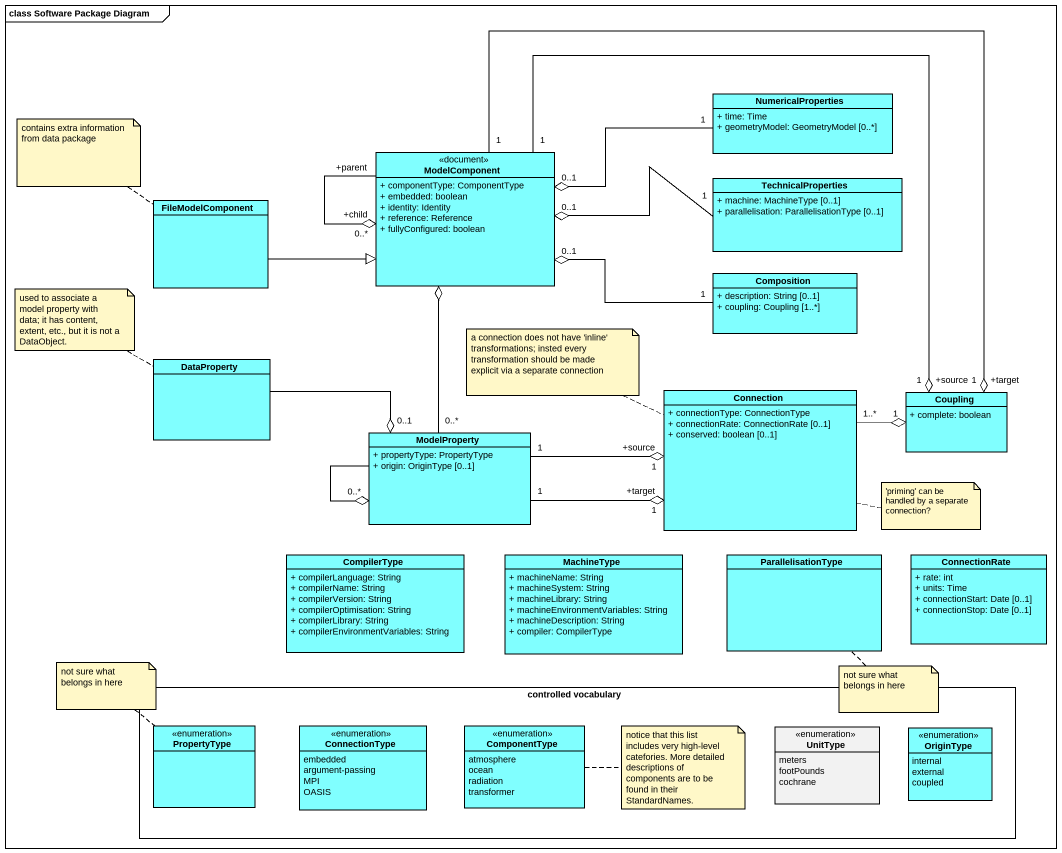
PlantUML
@startuml
mainframe class Software Package Diagram
hide circle
hide empty members
skinparam classAttributeIconSize 0
class NumericalProperties #80FFFF {
  + time: Time
  + geometryModel: GeometryModel [0..*]
}
class ModelComponent <<document>> #80FFFF {
  + componentType: ComponentType
  + embedded: boolean
  + identity: Identity
  + reference: Reference
  + fullyConfigured: boolean
}
class TechnicalProperties #80FFFF {
  + machine: MachineType [0..1]
  + parallelisation: ParallelisationType [0..1]
}
class FileModelComponent #80FFFF
class Composition #80FFFF {
  + description: String [0..1]
  + coupling: Coupling [1..*]
}
class DataProperty #80FFFF
class Connection #80FFFF {
  + connectionType: ConnectionType
  + connectionRate: ConnectionRate [0..1]
  + conserved: boolean [0..1]
}
class Coupling #80FFFF {
  + complete: boolean
}
class ModelProperty #80FFFF {
  + propertyType: PropertyType
  + origin: OriginType [0..1]
}
class CompilerType #80FFFF {
  + compilerLanguage: String
  + compilerName: String
  + compilerVersion: String
  + compilerOptimisation: String
  + compilerLibrary: String
  + compilerEnvironmentVariables: String
}
class MachineType #80FFFF {
  + machineName: String
  + machineSystem: String
  + machineLibrary: String
  + machineEnvironmentVariables: String
  + machineDescription: String
  + compiler: CompilerType
}
class ParallelisationType #80FFFF
class ConnectionRate #80FFFF {
  + rate: int
  + units: Time
  + connectionStart: Date [0..1]
  + connectionStop: Date [0..1]
}
rectangle "controlled vocabulary" as controlled_vocabulary {
  enum PropertyType #80FFFF
  enum ConnectionType #80FFFF {
    embedded
    argument-passing
    MPI
    OASIS
  }
  enum ComponentType #80FFFF {
    atmosphere
    ocean
    radiation
    transformer
  }
  enum UnitType {
    meters
    footPounds
    cochrane
  }
  enum OriginType #80FFFF {
    internal
    external
    coupled
  }
}
NumericalProperties "1" -left-o "0..1" ModelComponent
ModelComponent "+parent" --o "+child\n0..*" ModelComponent
ModelComponent "1" -right-o "+source\n1" Coupling
ModelComponent "1" -right-o "+target\n1" Coupling
TechnicalProperties "1" -left-o "0..1" ModelComponent
FileModelComponent -right-|> ModelComponent
Composition "1" -left-o "0..1" ModelComponent
DataProperty -right-o "0..1" ModelProperty
Connection "1..*" -right-o "1" Coupling
ModelProperty "0..*" -up-o ModelComponent
ModelProperty "1" -right-o "+target\n1" Connection
ModelProperty "1" -right-o "+source\n1" Connection
ModelProperty --o "0..*" ModelProperty
note top of FileModelComponent : contains extra information from data package
note left of DataProperty : used to associate a model property with data; it has content, extent, etc., but it is not a DataObject.
note left of Connection : a connection does not have 'inline' transformations; insted every transformation should be made explicit via a separate connection
note right of Connection : 'priming' can be handled by a separate connection?
note top of PropertyType : not sure what belongs in here
note bottom of ParallelisationType : not sure what belongs in here
note right of ComponentType : notice that this list includes very high-level catefories. More detailed descriptions of components are to be found in their StandardNames.
@enduml
